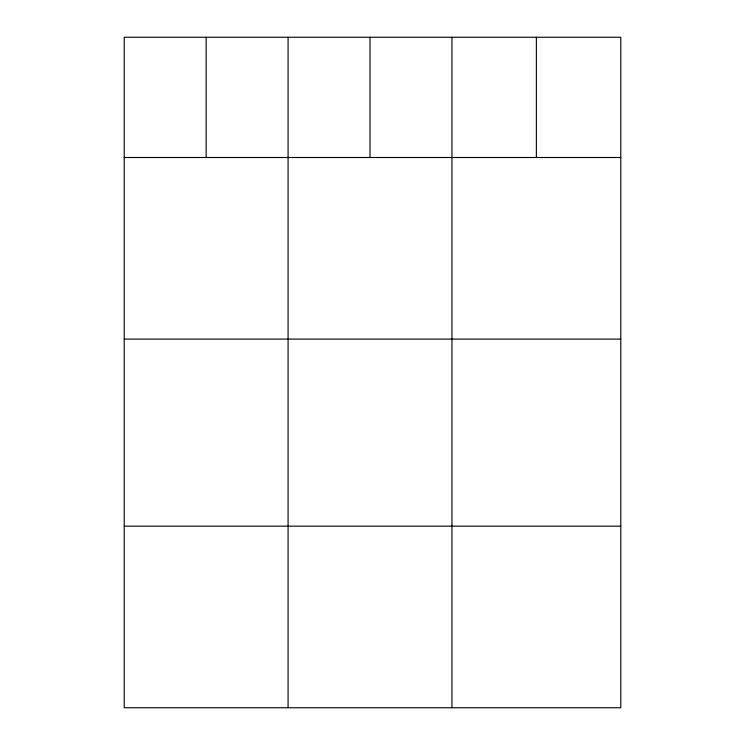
<?xml version="1.0" encoding="UTF-8"?>
<svg xmlns="http://www.w3.org/2000/svg" width="745" height="745" viewBox="0 0 745 745"><rect width="100%" height="100%" fill="white"/><g stroke="black" fill="none" stroke-linecap="round" stroke-linejoin="round"><path stroke-width="1.12" d="M620.781 157.502L620.781 707.75L124.219 707.75L124.219 37.25L620.781 37.25L620.781 157.502L124.219 157.502M124.219 339.087L620.781 339.087M124.219 526.166L620.781 526.166M536.363 37.25L536.363 157.502M451.954 37.25L451.954 707.75M370.014 37.25L370.014 157.502M288.082 37.25L288.082 707.75M206.151 37.25L206.151 157.502"/></g></svg>
